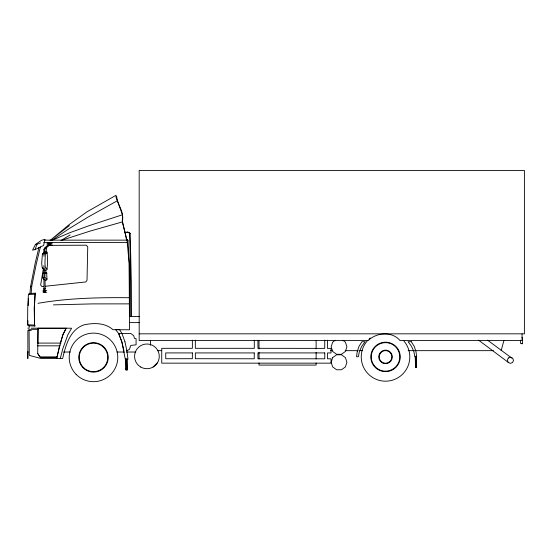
<?xml version="1.0" encoding="UTF-8"?>
<svg xmlns="http://www.w3.org/2000/svg" width="552" height="552" viewBox="0 0 552 552"><rect width="100%" height="100%" fill="white"/><g stroke="black" fill="none" stroke-linecap="round" stroke-linejoin="round"><path stroke-width="0.83" d="M27.876 351.99L27.855 330.475L29.077 330.475L29.263 355.391L41.055 358.489L62.652 358.489C65.647 345.393 69.925 329.399 84.221 324.797C93.957 322.768 105.142 322.678 112.987 329.696L129.499 329.779L129.14 263.373L127.036 240.141L44.498 240.141M46.996 279.126L44.878 277.552L44.878 273.626L46.603 272.17L46.996 279.126L46.575 280.161L45.105 280.154M129.561 316.579L129.32 263.359L127.967 240.396L125.994 238.816M131.286 316.234L131.314 281.354L130.182 233.413L127.774 232.123L124.538 232.219M327.467 340.142L327.46 348.381L331.027 348.381L331.027 352.935L327.515 352.942L327.508 358.793L331.027 358.8L331.027 363.154L161.736 363.154L161.736 348.326L192.379 348.312L192.351 340.135M44.098 253.727L44.415 248.828L49.273 244.805M43.884 265.615L44.001 292.022L45.181 291.435L45.05 279.208M43.925 256.273L43.953 249.476L44.512 248.041L49.887 243.37L50.68 243.839L45.347 248.434L44.829 249.476L44.857 253.727M37.867 343.268L38.04 328.178L37.708 353.508L40.179 357.185L57.029 357.185L59.754 345.614M35.024 326.039L28.462 325.777L27.6 324.797L27.738 308.126L28.4 294.506L29.366 293.512L35.514 293.181M27.841 324.797L27.876 320.629M44.119 270.342L46.734 270.183C47.803 264.401 47.858 257.77 46.858 251.981L44.539 252.188L42.414 253.906L41.683 263.373L42.2 267.458L43.732 269.762M28.186 305.615L28.435 298.763M29.208 325.639L29.083 328.178L27.869 328.178M35.169 293.188L34.21 308.133L34.583 326.046M31.14 293.63L31.754 286.129L36.411 263.359L40.393 246.951M43.981 290.738L44.153 288.627M29.96 293.54L30.526 286.812L35.135 263.401L39.006 247.22M122.309 219.599C124.09 211.423 117.169 204.454 116.693 196.615M122.22 220.455L126.912 240.472L122.323 221.932L122.779 218.005L122.489 214.756L116.051 197.237L116.051 195.277L86.892 211.878L69.448 224.388L50.046 240.486L69.448 225.575M45.968 252.388L46.899 246.489L49.142 245.364L86.374 245.198L87.74 246.882L87.016 280.181L85.898 281.948L45.381 286.24M43.27 269.183L40.648 284.991L42.007 286.598L43.698 286.419M56.718 358.489L59.036 348.091L62.852 334.822L66.15 328.178L71.594 328.233L67.827 334.892L62.818 348.678L60.285 358.489M501.161 350.658L503.935 340.425M60.23 343.965L62.852 334.878L65.785 329.006M35.087 249.58L43.587 245.447L45.029 239.375L41.483 240.292L35.48 244.446L32.547 250.146L35.087 249.58L36.949 244.315L40.537 242.845M44.539 252.188L44.043 253.154L42.414 253.906L45.354 253.713L47.327 252.94M46.858 251.981L45.354 253.713L44.94 263.214L45.271 267.285L47.23 269.114M28.649 294.506L29.615 293.512M153.104 367.052L157.624 362.533M43.76 272.695L42.538 273.626L42.545 277.525L43.912 279.491M335.292 340.26L332.663 342.164L331.159 346.801L332.663 351.431L336.603 354.294L341.474 354.294L345.414 351.431L346.918 346.801L345.414 342.164L342.792 340.26M70.159 234.952L61.017 240.486L89.879 231.157L122.323 221.932M117.403 200.707L87.968 217.129L69.462 228.418L51.571 240.486L69.925 232.661L89.541 225.526L122.489 214.756M30.526 286.812L31.754 286.129M121.571 341.026L118.666 333.546L121.847 341.778L125.283 359.2L127.995 359.2L126.843 350.672L129.403 349.382L130.79 345.407L136.082 344.841L136.082 338.659L134.481 338.376L133.694 335.657L130.796 333.512L118.666 333.546L115.568 329.551L119.501 329.551L121.964 333.505L124.945 341.771M43.891 288.82L45.167 288.372M44.098 273.157L42.538 273.626L47.003 273.157M38.012 303.317C68.2 298.039 98.932 297.424 129.499 297.721M28.4 294.506L34.935 294.175M35.024 325.549L34.521 324.852L34.376 308.14L35.073 294.388L35.521 293.671M35.48 244.446L36.949 244.315M29.366 293.512L30.767 293.409M53.454 304.87L92.425 303.897L129.499 303.869M124.538 232.578L127.774 232.482L127.774 232.123L130.182 233.413L127.774 232.123M45.112 272.205L46.603 272.17M43.698 242.618L127.505 242.383M52.295 243.204L47.217 243.204L47.217 245.053M52.295 245.053L48.686 245.053L48.686 243.204M43.953 249.476L44.829 249.476M46.741 290.407L45.271 290.407L45.271 292.256M46.741 292.256L43.132 292.256L43.132 290.407L44.201 290.407L44.201 292.256M129.803 316.489L139.27 316.489M129.803 322.609L139.27 322.609M31.333 328.178L66.15 328.178M38.04 328.267L66.15 328.267M37.998 329.337L28.642 329.33M139.18 333.829L524.4 333.829L524.4 170.437L139.18 170.437L139.18 340.57L368.163 340.57C376.512 332.332 392.203 331.124 400.041 340.57L522.047 340.57L522.047 333.829M521.923 337.341L522.309 337.341M37.405 343.089L60.948 343.089M521.923 343.855L522.309 343.855M37.405 345.842L60.106 345.842M157.389 350.658L161.695 350.658M330.565 350.658L332.29 350.658M345.214 350.658L358.138 350.658M359.863 350.658L362.45 350.658M408.114 350.658L493.405 350.658M63.521 352.024L70.408 352.024M116.886 352.024L124.635 352.024M126.36 352.024L135.826 352.024M37.708 353.508L40.179 357.109L57.029 357.109M415.504 366.038L416.608 366.038M415.511 366.666L416.615 366.666L416.615 367.446L415.511 367.446L415.304 356.302L415.511 367.446M126.022 368.584L127.126 368.584L126.932 358.848L127.139 369.999L126.035 369.999L125.828 358.848L126.035 369.999M126.035 369.219L127.139 369.219L127.139 369.999M34.348 325.066L27.6 324.797M29.077 330.475L31.326 330.503M44.878 277.552L42.545 277.525L44.098 279.091M487.513 340.142L511.897 358.172M478.549 340.135L508.523 362.533M127.96 240.403L127.34 239.506M42.2 267.458L43.27 268.693M121.847 341.778L123.945 350.672M124.945 341.75L126.843 350.672M129.506 233.365L130.5 263.366L130.824 316.468M416.615 367.446L416.408 356.302L416.615 366.666M44.967 268.162L45.009 273.261M324.728 340.142L324.728 348.381L257.943 348.319L257.943 340.135M254.299 340.135L254.299 348.312L195.339 348.326L195.339 340.135M522.468 337.755L522.468 343.378L520.501 343.378L520.501 340.163M316.123 340.632L316.123 348.947M316.123 352.266L316.123 358.917M316.123 362.954L316.123 365.086L259.026 365.086L259.026 362.954M259.026 340.632L259.026 348.947M259.026 352.266L259.026 358.917M150.461 340.26L150.461 345.304M50.825 243.204L50.825 245.053M49.756 243.204L49.756 245.053M403.919 341.06A24.281 24.281 0 0 1 402.008 374.739A24.281 24.281 0 0 1 368.287 374.014A24.281 24.281 0 0 1 367.825 340.28M369.033 339.08A24.281 24.281 0 0 1 370.33 337.962M192.372 352.928L192.351 358.697L165.745 358.731L165.731 352.914L192.372 352.928M254.258 352.935L254.244 358.786L195.346 358.703L195.346 352.928L254.258 352.935M324.783 352.921L324.769 358.793L257.936 358.793L257.922 352.907L324.783 352.921M357.241 351.631L356.537 356.737L358.372 356.737L359.352 351.631L361.691 346.373L365.134 341.709L361.96 341.709L358.993 346.373L357.241 351.631M332.663 357.641L331.159 362.278L332.663 366.907L336.603 369.771L341.474 369.771L345.414 366.907L346.918 362.278L345.414 357.641L341.474 354.784L336.603 354.784L332.663 357.641M508.33 357.979L507.322 360.125L508.123 362.353L510.262 363.361L512.491 362.56L513.498 360.421L512.698 358.193L510.559 357.178L508.33 357.979M411.268 341.709L408.094 341.709L411.537 346.373L413.876 351.631L414.862 356.737L416.691 356.737L415.987 351.631L414.235 346.373L411.268 341.709M28.007 351.983L27.621 351.983L27.621 358.496L28.007 358.496L28.007 351.983M140.753 367.052A12.344 12.344 0 0 0 159.273 356.357A12.344 12.344 0 0 0 140.753 345.662A12.344 12.344 0 0 0 140.753 367.052M76.121 374.366A24.281 24.281 0 0 0 116.872 363.961A24.281 24.281 0 0 0 87.485 333.87A24.281 24.281 0 0 0 76.121 374.366M82.959 367.687A14.732 14.732 0 0 0 107.681 361.381A14.732 14.732 0 0 0 89.852 343.123A14.732 14.732 0 0 0 82.959 367.687M83.297 367.363A14.262 14.262 0 0 0 107.226 361.249A14.262 14.262 0 0 0 89.969 343.579A14.262 14.262 0 0 0 83.297 367.363M374.366 366.521A14.732 14.732 0 0 0 399.427 361.767A14.732 14.732 0 0 0 382.777 342.433A14.732 14.732 0 0 0 374.366 366.521M380.383 361.339A6.79 6.79 0 0 0 391.934 359.145A6.79 6.79 0 0 0 384.254 350.237A6.79 6.79 0 0 0 380.383 361.339M374.718 366.217A14.262 14.262 0 0 0 398.986 361.608A14.262 14.262 0 0 0 382.86 342.895A14.262 14.262 0 0 0 374.718 366.217M380.707 361.056A6.355 6.355 0 0 0 391.527 359.007A6.355 6.355 0 0 0 384.337 350.665A6.355 6.355 0 0 0 380.707 361.056"/></g></svg>
